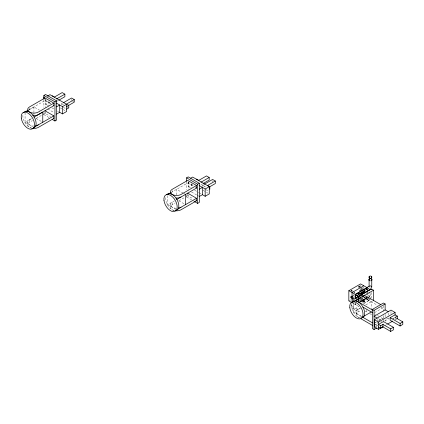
<?xml version="1.0" encoding="UTF-8"?>
<svg xmlns="http://www.w3.org/2000/svg" width="424" height="424" viewBox="0 0 424 424"><rect width="100%" height="100%" fill="white"/><g stroke="black" fill="none" stroke-linecap="round" stroke-linejoin="round"><path stroke-width="0.32" stroke-dasharray="2.12 1.59" d="M28.768 110.002A6.259 3.615 0 0 1 29.5 109.493L29.5 106.938M50.8 103.912L44.992 100.557L44.992 99.28M172.197 190.604L172.197 191.881A6.259 3.615 0 0 0 171.466 192.39M192.947 185.977L187.694 182.945L187.694 181.668M356.208 311.947L356.208 314.502M357.236 299.726A6.259 3.615 -60 0 1 358.041 299.174L358.041 296.62M361.354 293.954L361.333 292.035M363.675 292.099L363.675 290.726L363.675 291.829M364.497 291.908L364.497 290.838M374.625 312.594L382.369 308.121L382.369 306.202M359.154 300.849L359.154 297.621M351.57 291.505L352.042 290.996L352.148 291.521M351.39 291.373L351.666 290.657L351.39 290.265L352.445 291.108L352.164 291.818M359.409 286.189L358.582 287.223L358.306 286.825L359.133 285.797L360.188 286.635L359.133 285.797M359.907 286.242L359.08 287.276L358.306 286.825M359.907 294.346L360.188 293.636L359.907 293.244M360.262 299.879L360.707 298.74L361.593 298.231L364.465 299.89L364.91 300.521L364.465 301.66L363.58 302.169L360.707 300.51L360.262 299.879L363.14 301.544L363.58 302.169M360.707 300.51L361.593 300.001L362.032 298.862L361.593 298.231M363.14 301.544L363.58 300.399L364.465 299.89M354.045 292.783L354.559 292.428L354.475 293.085M363.84 296.27L363.405 296.652L363.251 296.259L357.077 299.837M359.865 294.092L359.891 293.567L360.84 294.113M360.151 302.052L367.417 297.855M28.392 110.134L33.925 106.938L39.453 110.134M29.5 109.493L44.992 100.557M45.877 99.688L45.877 104.32L49.968 101.961M57.129 101.177L58.236 100.536M25.074 112.689L25.074 122.266L31.71 118.434L29.5 119.711A6.259 3.615 0 0 0 28.026 123.474A6.259 3.615 0 0 0 33.279 125.859M32.028 128.265A6.259 3.615 0 0 1 29.5 122.266L32.404 120.591M36.279 118.36L42.087 115.005M43.057 114.448L44.992 113.33L50.525 116.526M61.618 105.041L61.618 103.763L62.725 103.127M43.889 112.625L43.889 114.607L45.548 113.648L45.548 112.328M171.095 192.517L187.694 182.945M189.279 182.219L188.245 182.813L193.779 186.009M188.579 182.076L188.579 186.708L192.671 184.345M200.902 184.822L202.561 183.862M167.772 195.713L167.772 204.654L174.412 200.822M202.651 186.47L202.651 185.193L203.758 184.551M174.137 210.527A6.259 3.615 0 0 1 172.197 204.654L175.101 202.979M178.976 200.743L183.82 197.95M186.724 196.275L187.694 195.718L192.947 198.75M186.587 195.013L186.587 196.996L188.245 196.036L188.245 194.717M203.758 187.106L205.417 186.147M352.164 290.716L351.613 291.034L350.839 290.588M361.868 289.422L362.239 289.21A2.984 1.723 60 0 1 362.43 289.157A2.687 1.553 60 0 1 362.531 289.147A2.316 1.336 60 0 0 362.382 289.205A2.984 1.723 60 0 0 361.979 289.348M352.816 295.396L354.029 294.696M352.943 295.851L354.257 295.093M363.511 290.779L363.585 290.599A2.984 1.723 60 0 1 363.919 291.134L363.919 292.242L363.919 291.171A2.21 1.277 60 0 0 363.718 290.795L364.296 290.461M359.791 293.376L361.799 292.512A2.687 1.553 60 0 0 362.202 292.973A2.035 1.177 60 0 0 362.334 293.095A2.332 1.346 60 0 1 361.805 292.507A2.984 1.723 60 0 1 361.481 292.035A2.21 1.277 60 0 0 361.608 292.242L362.239 291.876A2.21 1.277 60 0 1 362.038 291.495M363.919 291.134L364.55 290.769A2.984 1.723 60 0 0 364.364 290.456A2.21 1.277 60 0 1 364.55 290.806M359.457 293.827L360.077 293.466L360.077 294.272M361.799 292.512L362.43 292.147A2.687 1.553 60 0 0 362.785 292.56M360.315 294.018L362.515 292.772M362.949 292.523L363.532 292.184M360.48 294.055L361.593 293.45M348.835 300.892L351.072 299.598M363.241 292.634L363.792 292.316M362.467 295.608L358.116 298.167L358.561 298.655M366.601 293.223L368.228 292.284M355.98 299.704L360.962 296.827M358.572 302.233L358.572 298.74L363.05 296.153M358.041 299.174L363.05 296.201M357.231 299.795L363.644 296.122M355.959 300.643L363.792 296.116M358.678 302.535L366.999 297.685L369.675 299.227M352.577 303.049L355.254 304.596L356.372 303.95M359.727 302.01L366.999 297.812L365.398 296.885M358.572 302.81L366.999 297.94L370.21 299.535L362.96 303.849M367.529 297.595C371.35 295.671 369.267 297.627 367.582 294.632L369.712 296.482L369.765 292.279M360.167 301.999L367.444 297.796M368.006 297.473L369.686 296.503L367.984 297.531M351.713 303.499A6.259 3.615 -60 0 0 355.826 308.116L358.731 306.441M363.569 303.642L370.348 299.726M353.616 302.37L353.616 311.947L360.252 308.116M365.785 304.92L372.558 301.003M375.176 322.489L376.284 321.853M378.494 320.576L382.369 318.339L380.985 317.539M375.176 322.934L376.284 322.298M379.051 320.698L384.027 317.825M375.176 325.044L377.943 323.448M380.985 321.694L381.536 321.371M375.51 326.321L377.169 325.362L377.169 322.055M384.913 320.894L389.338 318.339M375.733 326.644L377.943 325.367M392.889 318.647L394.543 317.698M384.791 325.69L387.08 324.365M395.619 319.627L396.742 318.981M359.473 290.864L359.414 290.875A2.804 1.617 60 0 1 359.849 290.859A2.305 1.33 60 0 0 359.478 290.875M358.46 306.319L355.365 304.533L355.365 303.081M358.116 298.12L358.55 298.602M72.652 101.198L73.734 101.818M61.618 103.763L63.817 105.035M67.093 106.928L68.778 107.897M202.651 185.193L205.947 187.095M63.266 107.272L65.466 108.544M205.947 189.65L207.596 190.599L207.596 188.685M60.272 107.908L62.561 109.228M63.128 109.556L66.563 111.538M202.969 190.291L205.831 191.945M206.403 192.273L208.12 193.264M45.548 100.424L51.076 103.62M195.162 187.254L195.438 187.413M45.877 104.32L48.092 105.597M51.961 107.834L54.177 109.111M57.494 111.03L58.597 111.666M188.579 186.708L190.789 187.986M194.664 190.222L198.533 192.459M199.089 192.777L201.299 194.054M360.84 287.112L363.792 288.818M358.582 286.115L359.356 286.56M359.133 286.9L359.907 287.35M359.886 287.642L363.326 289.629M47.758 108.984L53.843 112.498M191.563 192.008L196.54 194.886M197.096 195.204L198.755 196.164M361.593 291.68L363.029 292.507M360.707 292.189L362.144 293.021M363.209 296.832L364.921 297.823A0.705 0.408 -60 0 0 365.689 297.288M183.263 193.159L176.628 189.327L176.623 195.713M183.815 193.477L185.474 194.436M195.162 200.027L195.438 200.186M351.666 290.657L352.445 291.108M353.097 291.579L356.049 293.286M43.889 114.607L49.417 117.803M186.587 196.996L193.779 201.146M362.032 298.862L364.91 300.521M364.386 300.425A0.705 0.408 -60 0 1 364.137 301.522A0.705 0.408 -60 0 1 363.548 301.141A0.705 0.408 -60 0 1 364.386 300.425L364.826 300.685A0.705 0.408 -60 0 1 364.582 301.777A0.705 0.408 -60 0 1 363.988 301.395A0.705 0.408 -60 0 1 364.826 300.685M360.707 298.74L363.58 300.399M361.593 300.001L364.465 301.66M363.659 301.634L364.105 301.888M392.534 318.265L394.066 319.15M353.77 296.509L355.429 297.468M386.683 318.079L388.23 318.975L388.23 317.65M36.135 118.434L41.669 121.63M178.838 200.822L184.366 204.013M351.401 305.561L353.616 306.838M355.826 308.116L358.041 309.393L358.041 311.947M352.699 308.428L354.909 309.706M374.074 323.576L377.169 325.362M25.074 122.266L32.818 126.739M167.772 204.654L176.623 209.763M353.616 311.947L362.467 317.057M357.31 299.683A6.259 3.615 0 0 1 366.887 299.174L377.53 305.328M380.985 307.321L382.369 308.121M374.768 313.946L375.457 314.348M377.53 315.546L378.913 316.341M364.947 311.19A6.259 3.615 0 0 1 366.887 311.947L367.857 312.509M369.792 313.627L371.726 314.746M378.5 318.657L380.434 319.776M360.941 316.182L358.041 314.502A6.259 3.615 0 0 1 360.564 308.508M359.006 317.618L358.041 317.057A6.259 3.615 0 0 1 356.467 313.474A6.259 3.615 0 0 1 361.184 310.967M358.386 300.992L358.397 297.007M362.154 292.926L362.032 292.799A3.074 1.776 60 0 1 361.672 292.337L361.677 292.343A2.899 1.675 60 0 0 362.17 292.947M360.262 293.329L360.707 293.959M361.396 293.085L361.354 292.067M359.965 286.73L359.541 286.64L359.314 287.244M395.089 318.419L395.089 319.744M390.997 311.423L390.997 314.067M388.23 313.018L388.23 316.988M385.135 314.539L385.135 317.189M385.135 319.829L385.135 321.148M383.476 305.656L383.476 312.923M383.476 315.562L383.476 319.526M383.476 320.189L383.444 324.1M377.169 319.404L377.169 321.392M371.313 292.459L371.313 297.892M371.313 310.034L371.313 301.729L362.467 296.62L362.467 303.006M370.21 293.572L370.21 298.872M367.338 297.653L367.338 299.471M367.03 292.428L367.03 296.323M366.887 297.897L366.887 299.174M366.887 309.393L366.887 311.947M365.774 297.044L365.774 299.471M364.55 290.769L364.55 291.876M363.792 286.984L363.792 288.198M360.586 285.188L360.586 286.465M360.586 289.014L360.586 290.286M360.586 292.836L360.586 294.108M358.683 296.381L358.683 301.019M358.46 296.381L358.46 301.019M358.216 297.775L358.216 300.669M355.254 303.319L355.254 304.596M212.604 180.719L212.604 181.997M191.341 183.672L191.341 187.647M188.245 181.493L188.245 189.433M187.694 193.164L187.694 195.718M186.587 181.801L186.587 189.729M172.197 204.654L172.197 202.1A6.259 3.615 0 0 0 170.724 205.863A6.259 3.615 0 0 0 175.976 208.248M170.363 204.654L170.363 207.209M71.571 99.296L71.571 100.573M48.643 101.288L48.643 105.921M45.548 99.105L45.548 107.707M44.992 110.775L44.992 113.33M43.889 99.412L43.889 107.341M33.925 106.938L33.925 112.047M33.925 112.689L33.925 115.243M29.5 119.711L29.5 122.266M27.666 122.266L27.666 124.82M371.016 280.884A1.595 1.288 0 0 1 370.428 280.974M363.962 292.03A1.33 0.768 60 0 1 363.061 291.129M364.423 290.424A1.33 0.768 60 0 1 364.73 291.505M362.038 289.354A2.21 1.277 60 0 1 362.239 289.21M360.342 294.134A1.564 0.901 60 0 1 359.897 293.768M360.93 292.115A1.564 0.901 60 0 1 361.444 293.615M363.145 292.576A1.781 1.028 60 0 1 362.255 291.521M363.946 290.392A1.781 1.028 60 0 1 364.449 291.484M363.606 292.194A1.781 1.028 60 0 1 362.955 291.463M364.629 290.265A1.781 1.028 60 0 1 365.048 291.537M362.43 292.147A2.984 1.723 60 0 1 362.038 291.537M369.41 287.477A1.394 1.049 35.7 0 1 369.272 287.255M371 280.693A1.33 1.076 0 0 1 370.496 280.794M365.626 290.414A0.705 0.408 -60 0 1 364.889 290.8A0.705 0.408 -60 0 1 365 289.889M363.331 288.845A0.705 0.408 -60 0 1 363.559 288.649M364.889 297.796A0.705 0.408 -60 0 1 365.091 296.784M363.978 296.296A0.705 0.408 -60 0 1 363.331 296.864A0.705 0.408 -60 0 1 363.098 296.275M362.7 292.56A2.316 1.336 60 0 1 362.382 292.173M360.707 294.145A2.21 1.277 60 0 1 360.135 293.53M359.324 301.337A0.784 0.451 0 0 1 359.462 301.591M366.797 297.478A0.784 0.451 0 0 1 365.954 297.335M364.651 294.097A0.705 0.408 -60 0 1 364.852 294.15M358.041 309.393A6.259 3.615 -60 0 1 354.045 308.789A6.259 3.615 -60 0 1 354.607 303.049M360.485 317.931A9.392 5.422 60 0 1 353.579 312.499A9.392 5.422 60 0 1 351.655 303.6M31.943 128.249A9.392 5.422 60 0 1 25.043 122.817A9.392 5.422 60 0 1 23.113 113.918M174.64 210.638A9.392 5.422 60 0 1 167.74 205.205A9.392 5.422 60 0 1 165.816 196.307M361.736 288.516C362.515 289.412 362.388 286.884 361.736 288.516M358.269 300.499L359.144 300.796L358.28 300.484M361.651 289.56L359.329 290.901L361.672 289.55M355.805 304.146L355.471 304.596L355.805 304.146M366.098 299.837A0.784 0.451 0 0 0 367.338 299.519A0.784 0.451 0 0 0 366.241 299.058A0.784 0.451 0 0 0 366.098 299.837"/><path stroke-width="0.64" d="M32.643 115.582A6.259 3.615 0 0 0 38.351 114.602L53.843 105.666L53.843 103.112L43.333 97.043M176.623 199.545L196.54 188.055L196.54 185.5L187.694 180.391L172.197 189.327A6.259 3.615 0 0 0 172.197 194.436A6.259 3.615 0 0 0 181.048 194.436L196.54 185.5M369.129 276.867L369.134 276.84A1.33 1.108 1.1 0 0 369.373 277.773M358.46 296.381L370.099 289.534L358.683 296.381L355.365 294.595L358.683 296.381M43.889 98.75L43.889 95.448L45.548 94.488L56.609 100.875L56.609 120.034L54.95 120.994L52.184 119.398M47.414 96.158L49.968 94.679L66.563 104.256L66.563 111.538L62.471 113.902L59.705 112.307L56.609 114.093M44.992 98.002L29.5 106.938A6.259 3.615 0 0 0 29.5 112.047A6.259 3.615 0 0 0 38.351 112.047L53.843 103.112M25.626 111.729L27.841 110.452M56.578 98.94L64.872 94.149L64.872 96.704L58.788 100.218M43.889 95.448L54.95 101.834L56.609 100.875M33.925 117.157L42.771 112.047L42.771 122.266M63.277 102.809L71.571 98.018L74.274 99.576L74.274 102.131L66.563 106.62M56.609 106.811L59.705 105.025L59.705 112.307M74.274 99.576L66.531 104.05L68.778 105.343L68.778 107.897L66.563 109.175M56.387 103.106L62.471 106.62L66.563 104.256M33.925 127.375L53.843 115.885L53.843 118.439L38.351 127.375A6.259 3.615 0 0 1 32.643 128.355M186.587 181.138L186.587 177.836L188.245 176.877L199.307 183.263L199.307 202.423L197.648 203.382L194.33 201.464M190.625 178.244L192.671 177.068L209.265 186.645L209.265 193.927L205.168 196.291L202.407 194.69L199.307 196.482M167.772 194.436L170.538 192.841M200.902 182.267L209.202 177.476L209.202 180.03L203.117 183.544M186.587 177.836L197.648 184.223L199.307 183.263M204.31 184.233L212.604 179.442L215.307 181L215.307 183.555L209.774 186.751M199.307 189.199L202.407 187.413L202.407 194.69M215.307 181L207.564 185.474L209.811 186.767L209.811 189.321M199.089 185.495L205.168 189.009L209.265 186.645M177.174 209.445L196.54 198.273L196.54 200.828L181.048 209.763A6.259 3.615 0 0 1 175.34 210.744M348.835 290.7L360.586 283.916L366.999 287.62L355.254 294.404L348.835 290.7L348.835 300.892L351.512 302.434M363.792 285.765L352.042 292.549L352.042 296.371M366.839 287.573L369.49 286.041M351.385 296.747L350.94 297.007L353.15 298.284L353.6 298.024M352.042 296.371L352.598 296.047M358.481 293.392L357.925 293.71L358.126 294.145L359.435 293.943L359.234 293.509L358.481 293.392L358.481 294.288L357.925 294.606M366.357 288.845L365.801 289.163L366.002 289.597L367.311 289.396L367.11 288.961L366.357 288.845L366.357 289.74M352.598 298.602L352.042 298.925L352.042 302.741M373.528 300.446L373.528 290.223L371.313 288.945L355.826 297.897A6.259 3.615 -60 0 0 352.121 302.349M354.167 301.411L356.383 300.134M363.845 295.82L373.528 290.223M376.835 327.922L374.074 329.517L372.415 328.558L372.415 309.398L383.476 303.012L385.135 303.971L385.135 309.907L374.074 316.293L377.169 318.079M363.018 316.739L371.313 311.947M372.415 309.398L374.074 310.357L385.135 303.971M383.073 326.681L378.494 329.321L374.403 326.957L374.403 319.68L390.997 310.098L395.089 312.462L395.089 315.106M374.403 319.68L378.494 322.039L395.089 312.462M397.304 316.103L395.057 317.396L402.8 321.869L402.8 324.424L400.097 325.982L390.144 320.237L390.144 317.682L395.089 314.825L397.304 316.103L397.304 318.657M393.398 327.296L383.444 321.546L378.494 324.402L380.71 325.68L382.957 324.387L390.7 328.854L393.398 327.296L393.398 329.851L390.7 331.409L382.957 326.941L380.71 328.234L378.494 326.957M387.653 324.037L392.799 321.063M390.144 317.682L400.097 323.427L402.8 321.869M358.519 294.468L358.847 294.468M369.103 277.073L369.601 277.079M371.26 277.116L371.758 277.126A1.33 1.108 -1.1 0 0 371.737 276.893A1.362 1.113 0 0 1 371.758 277.02L371.758 277.036M358.481 294.288L359.234 294.404L359.234 293.509M64.872 94.149L62.174 92.591L54.431 97.059L52.184 95.766M209.202 177.476L206.499 175.918L198.755 180.386L196.508 179.092M53.291 105.348L53.843 105.666M195.989 187.731L196.54 188.055M44.992 110.775L53.843 115.885M187.694 193.164L196.54 198.273M53.291 118.121L53.843 118.439M195.989 200.51L196.54 200.828M385.135 309.907L388.23 311.693M380.434 304.448L366.887 296.62A6.259 3.615 0 0 0 358.041 296.62A6.259 3.615 0 0 0 358.041 301.729L372.553 310.119M362.875 307.082L372.553 312.674M362.875 317.3L372.553 322.892M360.941 318.737L372.553 325.447M400.097 323.427L400.097 325.982M390.7 328.854L390.7 331.409M382.957 324.387L382.957 326.941M380.71 325.68L380.71 328.234M378.494 322.039L378.494 329.321M374.074 310.357L374.074 329.517M371.758 279.723L371.758 287.032M371.313 288.945L371.313 289.587M370.21 289.73L366.999 287.748L355.365 294.468L355.365 298.57M369.097 279.723L369.097 286.714M367.11 288.961L367.11 289.857M355.254 294.404L355.254 298.862M205.168 189.009L205.168 196.291M197.648 184.223L197.648 203.382M185.474 194.436L185.474 204.654M62.471 106.62L62.471 113.902M54.95 101.834L54.95 120.994M369.558 280.762A1.595 1.288 0 0 1 369.124 278.944A1.595 1.288 0 0 1 371.392 278.658A1.595 1.288 0 0 1 371.668 280.497M370.767 288.209A1.394 1.049 35.7 0 1 370.385 288.156M370.088 285.856A1.394 1.049 35.7 0 1 371.678 287.594M369.399 277.784A1.33 1.087 0 0 1 369.458 276.358A1.33 1.087 0 0 1 371.196 276.209A1.33 1.087 0 0 1 371.61 277.598M369.537 280.518A1.33 1.076 0 0 1 369.399 279.04A1.33 1.076 0 0 1 371.223 278.86A1.33 1.076 0 0 1 371.535 280.317M371.641 277.566A1.33 1.113 -0.1 0 0 371.758 277.148A1.32 1.076 0 0 0 371.731 276.883M356.006 300.918A6.259 3.615 -60 0 1 356.409 300.473M356.24 301.358A6.259 3.615 0 0 1 356.34 300.987M352.482 301.989A9.392 5.422 60 0 1 362.732 306.685A9.392 5.422 60 0 1 361.672 317.91M23.601 112.784A9.392 5.422 60 0 1 33.947 116.589A9.392 5.422 60 0 1 33.13 128.228M27.698 111.676A6.259 3.615 0 0 1 28.18 110.611M38.351 124.82A6.259 3.615 0 0 1 35.823 125.711M181.048 207.209A6.259 3.615 0 0 1 178.52 208.094M181.048 196.99A6.259 3.615 0 0 1 175.976 198.029M170.4 194.065A6.259 3.615 0 0 1 170.66 193.339M166.643 194.696A9.392 5.422 60 0 1 177.126 199.805A9.392 5.422 60 0 1 175.25 210.67M350.95 297.219A1.564 0.901 60 0 0 352.741 299.042A1.564 0.901 60 0 0 352.439 296.683A1.564 0.901 60 0 0 350.95 297.219M349.827 307.776A9.392 5.422 60 0 0 360.564 318.721A9.392 5.422 60 0 0 358.752 304.559A9.392 5.422 60 0 0 349.827 307.776M21.285 118.095A9.392 5.422 60 0 0 32.023 129.039A9.392 5.422 60 0 0 30.21 114.878A9.392 5.422 60 0 0 21.285 118.095M163.982 200.483A9.392 5.422 60 0 0 174.725 211.428A9.392 5.422 60 0 0 172.913 197.266A9.392 5.422 60 0 0 163.982 200.483"/></g></svg>
